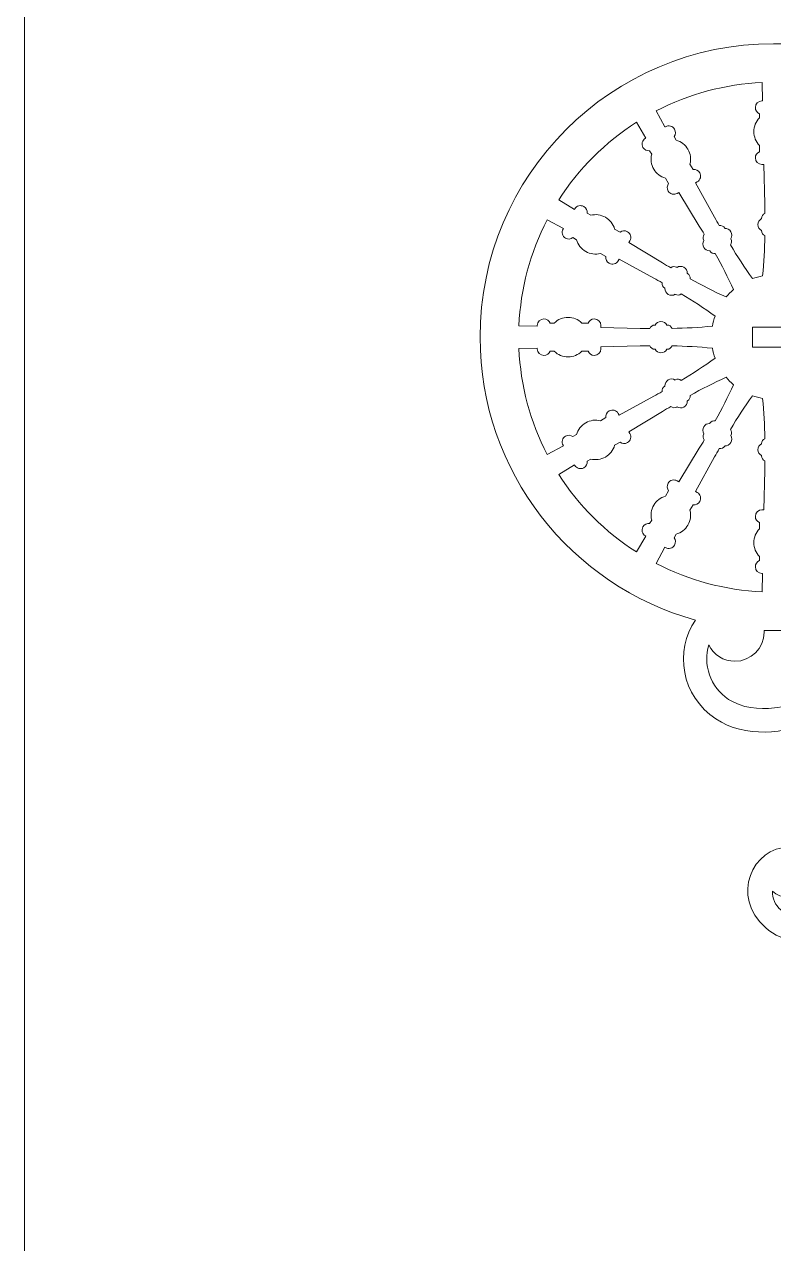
# Model space of a CAD drawing. Header units: millimetres. Extents: x -917 to 965, y -497 to 497.
# Drawn here: x -916.5 to -690.4, y -85.6 to 282.4 of the extents above; entities that cross this region are included whole.
import ezdxf

# ---------------------------------------------------------------- set-up
doc = ezdxf.new("R2010")
doc.units = ezdxf.units.MM
doc.header["$MEASUREMENT"] = 0
doc.layers.add('Camada 1', color=7, linetype='Continuous')

msp = doc.modelspace()

# ---------------------------------------------------------------- linework, layer by layer
at = {"layer": 'Camada 1', "color": 142, "lineweight": 20}
msp.add_lwpolyline([(-916.5033, -496.9396), (421.2301, -496.9396), (421.2301, 393.7538), (-916.5033, 393.7538), (-916.5033, -496.9396)], close=True, dxfattribs=at)
at = {"layer": 'Camada 1', "color": 250, "lineweight": 9}
for points, knots in [([(-690.4143, 276.5267), (-654.7161, 276.5267), (-623.9501, 255.4077), (-609.9286, 224.9823), (-609.9286, 224.9823), (-604.7362, 213.7153), (-601.8401, 201.1719), (-601.8401, 187.9524), (-601.8401, 187.9524), (-601.8401, 178.4135), (-603.3538, 169.2289), (-606.1445, 160.6203), (-606.1445, 160.6203), (-603.8716, 162.7415), (-601.5409, 164.7534), (-599.1529, 166.6301), (-599.1529, 166.6301), (-588.3223, 175.1418), (-575.5023, 181.373), (-561.4049, 180.2919), (-561.4049, 180.2919), (-553.786, 179.7078), (-546.3859, 176.6563), (-540.0098, 172.5453), (-540.0098, 172.5453), (-533.9675, 168.6497), (-529.2952, 163.3539), (-524.5299, 158.0635), (-524.5299, 158.0635), (-520.8224, 153.9474), (-516.5063, 149.1233), (-511.4615, 146.6695), (-511.4615, 146.6695), (-510.9664, 146.4288), (-510.4613, 146.2088), (-509.9469, 146.0129), (-509.9469, 146.0129), (-505.2604, 144.227), (-500.7836, 145.0008), (-500.0123, 150.1693), (-500.0123, 150.1693), (-501.0614, 149.7073), (-502.2211, 149.4504), (-503.4409, 149.4504), (-503.4409, 149.4504), (-508.1432, 149.4504), (-511.9553, 153.2624), (-511.9553, 157.965), (-511.9553, 157.965), (-511.9553, 168.062), (-497.5805, 169.6001), (-493.6455, 160.3466), (-493.6455, 160.3466), (-489.7105, 169.6001), (-475.3357, 168.062), (-475.3357, 157.965), (-475.3357, 157.965), (-475.3357, 153.2624), (-479.1478, 149.4504), (-483.8501, 149.4504), (-483.8501, 149.4504), (-485.0699, 149.4504), (-486.2296, 149.7073), (-487.2787, 150.1693), (-487.2787, 150.1693), (-486.5074, 145.0008), (-482.0306, 144.227), (-477.3441, 146.0129), (-477.3441, 146.0129), (-476.8297, 146.2088), (-476.3246, 146.4288), (-475.8295, 146.6695), (-475.8295, 146.6695), (-470.7847, 149.1233), (-466.4686, 153.9474), (-462.7611, 158.0635), (-462.7611, 158.0635), (-457.9958, 163.3539), (-453.3235, 168.6497), (-447.2812, 172.5453), (-447.2812, 172.5453), (-440.9051, 176.6563), (-433.505, 179.7078), (-425.8861, 180.2919), (-425.8861, 180.2919), (-411.7887, 181.373), (-398.9687, 175.1418), (-388.1381, 166.6301), (-388.1381, 166.6301), (-385.7501, 164.7534), (-383.4194, 162.7415), (-381.1465, 160.6203), (-381.1465, 160.6203), (-383.9372, 169.2289), (-385.4509, 178.4135), (-385.4509, 187.9524), (-385.4509, 187.9524), (-385.4509, 201.1719), (-382.5548, 213.7153), (-377.3624, 224.9823), (-377.3624, 224.9823), (-363.3409, 255.4077), (-332.5749, 276.5267), (-296.8767, 276.5267), (-296.8767, 276.5267), (-247.9588, 276.5267), (-208.3025, 236.8703), (-208.3025, 187.9524), (-208.3025, 187.9524), (-208.3025, 147.2101), (-235.8135, 112.8977), (-273.2703, 102.5647), (-273.2703, 102.5647), (-266.7941, 93.4161), (-269.0854, 79.5505), (-279.4342, 72.7429), (-279.4342, 72.7429), (-288.2951, 66.9141), (-300.0958, 68.1405), (-309.8498, 72.2909), (-309.8498, 72.2909), (-329.4559, 61.8426), (-330.8619, 37.9457), (-317.7527, 21.2349), (-317.7527, 21.2349), (-313.4219, 15.7142), (-305.7597, 9.2312), (-299.0294, 15.0777), (-299.0294, 15.0777), (-297.3639, 16.5245), (-296.4815, 18.6092), (-296.5276, 20.7282), (-296.5276, 20.7282), (-297.8549, 19.5639), (-299.5942, 18.8579), (-301.4986, 18.8579), (-301.4986, 18.8579), (-305.6643, 18.8579), (-309.0412, 22.2348), (-309.0412, 26.4003), (-309.0412, 26.4003), (-309.0412, 30.566), (-305.6626, 33.8244), (-301.4986, 33.9429), (-301.4986, 33.9429), (-290.5739, 34.254), (-283.774, 18.9866), (-294.4037, 9.7529), (-294.4037, 9.7529), (-297.1096, 7.4023), (-300.3155, 5.9239), (-303.9194, 5.73), (-303.9194, 5.73), (-311.8, 5.3061), (-318.7183, 11.0378), (-323.3024, 16.8813), (-323.3024, 16.8813), (-324.562, 18.4872), (-325.703, 20.1489), (-326.7298, 21.8523), (-326.7298, 21.8523), (-322.5716, 1.3281), (-318.6787, -22.2215), (-315.2294, -48.8671), (-315.2294, -48.8671), (-306.9589, -50.2215), (-300.6477, -57.4014), (-300.6477, -66.0553), (-300.6477, -66.0553), (-300.6477, -75.6751), (-308.4459, -83.4735), (-318.0657, -83.4735), (-318.0657, -83.4735), (-322.6497, -83.4735), (-326.8203, -81.7026), (-329.9302, -78.8079), (-329.9302, -78.8079), (-329.9302, -78.8079), (-359.9302, -78.8079), (-359.9302, -78.8079), (-359.9302, -78.8079), (-359.9302, -78.8079), (-359.9302, -72.8079), (-359.9302, -72.8079), (-359.9302, -72.8079), (-359.9302, -72.8079), (-439.9302, -72.8079), (-439.9302, -72.8079), (-439.9302, -72.8079), (-439.9302, -72.8079), (-439.9302, -78.8079), (-439.9302, -78.8079), (-439.9302, -78.8079), (-439.9302, -78.8079), (-547.3608, -78.8079), (-547.3608, -78.8079), (-547.3608, -78.8079), (-547.3608, -78.8079), (-547.3608, -72.8079), (-547.3608, -72.8079), (-547.3608, -72.8079), (-547.3608, -72.8079), (-627.3608, -72.8079), (-627.3608, -72.8079), (-627.3608, -72.8079), (-627.3608, -72.8079), (-627.3608, -78.8079), (-627.3608, -78.8079), (-627.3608, -78.8079), (-627.3608, -78.8079), (-657.3608, -78.8079), (-657.3608, -78.8079), (-657.3608, -78.8079), (-660.4707, -81.7026), (-664.6413, -83.4735), (-669.2253, -83.4735), (-669.2253, -83.4735), (-678.8451, -83.4735), (-686.6433, -75.6751), (-686.6433, -66.0553), (-686.6433, -66.0553), (-686.6433, -57.4014), (-680.3321, -50.2215), (-672.0616, -48.8671), (-672.0616, -48.8671), (-668.6123, -22.2215), (-664.7194, 1.3281), (-660.5612, 21.8523), (-660.5612, 21.8523), (-661.588, 20.1489), (-662.729, 18.4872), (-663.9886, 16.8813), (-663.9886, 16.8813), (-668.5727, 11.0378), (-675.491, 5.3061), (-683.3716, 5.73), (-683.3716, 5.73), (-686.9755, 5.9239), (-690.1814, 7.4023), (-692.8873, 9.7529), (-692.8873, 9.7529), (-703.517, 18.9866), (-696.7171, 34.254), (-685.7924, 33.9429), (-685.7924, 33.9429), (-681.6284, 33.8244), (-678.2498, 30.566), (-678.2498, 26.4003), (-678.2498, 26.4003), (-678.2498, 22.2348), (-681.6267, 18.8579), (-685.7924, 18.8579), (-685.7924, 18.8579), (-687.6968, 18.8579), (-689.4361, 19.5639), (-690.7634, 20.7282), (-690.7634, 20.7282), (-690.8095, 18.6092), (-689.9271, 16.5245), (-688.2616, 15.0777), (-688.2616, 15.0777), (-681.5313, 9.2312), (-673.8691, 15.7142), (-669.5383, 21.2349), (-669.5383, 21.2349), (-656.4291, 37.9457), (-657.8351, 61.8426), (-677.4412, 72.2909), (-677.4412, 72.2909), (-687.1952, 68.1405), (-698.9959, 66.9141), (-707.8568, 72.7429), (-707.8568, 72.7429), (-718.2056, 79.5505), (-720.4969, 93.4161), (-714.0207, 102.5647), (-714.0207, 102.5647), (-751.4775, 112.8977), (-778.9885, 147.2101), (-778.9885, 187.9524), (-778.9885, 187.9524), (-778.9885, 236.8703), (-739.3322, 276.5267), (-690.4143, 276.5267)], [0, 0, 0, 0, 0.01388889, 0.01388889, 0.01388889, 0.01388889, 0.02777778, 0.02777778, 0.02777778, 0.02777778, 0.04166667, 0.04166667, 0.04166667, 0.04166667, 0.05555556, 0.05555556, 0.05555556, 0.05555556, 0.06944444, 0.06944444, 0.06944444, 0.06944444, 0.08333333, 0.08333333, 0.08333333, 0.08333333, 0.09722222, 0.09722222, 0.09722222, 0.09722222, 0.11111111, 0.11111111, 0.11111111, 0.11111111, 0.125, 0.125, 0.125, 0.125, 0.13888889, 0.13888889, 0.13888889, 0.13888889, 0.15277778, 0.15277778, 0.15277778, 0.15277778, 0.16666667, 0.16666667, 0.16666667, 0.16666667, 0.18055556, 0.18055556, 0.18055556, 0.18055556, 0.19444444, 0.19444444, 0.19444444, 0.19444444, 0.20833333, 0.20833333, 0.20833333, 0.20833333, 0.22222222, 0.22222222, 0.22222222, 0.22222222, 0.23611111, 0.23611111, 0.23611111, 0.23611111, 0.25, 0.25, 0.25, 0.25, 0.26388889, 0.26388889, 0.26388889, 0.26388889, 0.27777778, 0.27777778, 0.27777778, 0.27777778, 0.29166667, 0.29166667, 0.29166667, 0.29166667, 0.30555556, 0.30555556, 0.30555556, 0.30555556, 0.31944444, 0.31944444, 0.31944444, 0.31944444, 0.33333333, 0.33333333, 0.33333333, 0.33333333, 0.34722222, 0.34722222, 0.34722222, 0.34722222, 0.36111111, 0.36111111, 0.36111111, 0.36111111, 0.375, 0.375, 0.375, 0.375, 0.38888889, 0.38888889, 0.38888889, 0.38888889, 0.40277778, 0.40277778, 0.40277778, 0.40277778, 0.41666667, 0.41666667, 0.41666667, 0.41666667, 0.43055556, 0.43055556, 0.43055556, 0.43055556, 0.44444444, 0.44444444, 0.44444444, 0.44444444, 0.45833333, 0.45833333, 0.45833333, 0.45833333, 0.47222222, 0.47222222, 0.47222222, 0.47222222, 0.48611111, 0.48611111, 0.48611111, 0.48611111, 0.5, 0.5, 0.5, 0.5, 0.51388889, 0.51388889, 0.51388889, 0.51388889, 0.52777778, 0.52777778, 0.52777778, 0.52777778, 0.54166667, 0.54166667, 0.54166667, 0.54166667, 0.55555556, 0.55555556, 0.55555556, 0.55555556, 0.56944444, 0.56944444, 0.56944444, 0.56944444, 0.58333333, 0.58333333, 0.58333333, 0.58333333, 0.59722222, 0.59722222, 0.59722222, 0.59722222, 0.61111111, 0.61111111, 0.61111111, 0.61111111, 0.625, 0.625, 0.625, 0.625, 0.63888889, 0.63888889, 0.63888889, 0.63888889, 0.65277778, 0.65277778, 0.65277778, 0.65277778, 0.66666667, 0.66666667, 0.66666667, 0.66666667, 0.68055556, 0.68055556, 0.68055556, 0.68055556, 0.69444444, 0.69444444, 0.69444444, 0.69444444, 0.70833333, 0.70833333, 0.70833333, 0.70833333, 0.72222222, 0.72222222, 0.72222222, 0.72222222, 0.73611111, 0.73611111, 0.73611111, 0.73611111, 0.75, 0.75, 0.75, 0.75, 0.76388889, 0.76388889, 0.76388889, 0.76388889, 0.77777778, 0.77777778, 0.77777778, 0.77777778, 0.79166667, 0.79166667, 0.79166667, 0.79166667, 0.80555556, 0.80555556, 0.80555556, 0.80555556, 0.81944444, 0.81944444, 0.81944444, 0.81944444, 0.83333333, 0.83333333, 0.83333333, 0.83333333, 0.84722222, 0.84722222, 0.84722222, 0.84722222, 0.86111111, 0.86111111, 0.86111111, 0.86111111, 0.875, 0.875, 0.875, 0.875, 0.88888889, 0.88888889, 0.88888889, 0.88888889, 0.90277778, 0.90277778, 0.90277778, 0.90277778, 0.91666667, 0.91666667, 0.91666667, 0.91666667, 0.93055556, 0.93055556, 0.93055556, 0.93055556, 0.94444444, 0.94444444, 0.94444444, 0.94444444, 0.95833333, 0.95833333, 0.95833333, 0.95833333, 0.97222222, 0.97222222, 0.97222222, 0.97222222, 1, 1, 1, 1]), ([(-693.7411, 206.4374), (-693.3266, 210.4764), (-693.118, 214.5342), (-693.0422, 218.5931), (-693.0422, 218.5931), (-693.6454, 218.828), (-694.0747, 219.4152), (-694.0747, 220.1), (-694.0747, 220.1), (-694.0747, 220.1), (-694.0747, 220.1655), (-694.0747, 220.1655), (-694.0747, 220.1655), (-694.7189, 220.5047), (-695.1513, 221.1813), (-695.1513, 221.9441), (-695.1513, 221.9441), (-695.1513, 222.7068), (-694.7189, 223.3835), (-694.0747, 223.7226), (-694.0747, 223.7226), (-694.0747, 223.7226), (-694.0747, 223.7881), (-694.0747, 223.7881), (-694.0747, 223.7881), (-694.0747, 224.4792), (-693.6374, 225.071), (-693.0253, 225.3014), (-693.0253, 225.3014), (-693.0365, 226.2627), (-693.0531, 227.2242), (-693.0739, 228.1854), (-693.0739, 228.1854), (-693.0739, 228.1854), (-693.3298, 240.0605), (-693.3298, 240.0605), (-693.3298, 240.0605), (-693.3298, 240.0605), (-693.9191, 240.0605), (-693.9191, 240.0605), (-693.9191, 240.0605), (-695.0254, 240.0603), (-695.9277, 240.9626), (-695.9277, 242.0689), (-695.9277, 242.0689), (-695.9277, 242.9075), (-695.4089, 243.6288), (-694.676, 243.9288), (-694.676, 243.9288), (-694.676, 243.9288), (-694.676, 245.8073), (-694.676, 245.8073), (-694.676, 245.8073), (-695.7661, 246.9199), (-696.3781, 248.4098), (-696.3781, 249.9786), (-696.3781, 249.9786), (-696.3781, 251.5475), (-695.7661, 253.0373), (-694.676, 254.15), (-694.676, 254.15), (-694.676, 254.15), (-694.676, 255.4026), (-694.676, 255.4026), (-694.676, 255.4026), (-695.4089, 255.7026), (-695.9276, 256.424), (-695.9277, 257.2626), (-695.9277, 257.2626), (-695.9278, 258.3686), (-695.0254, 259.2711), (-693.9191, 259.271), (-693.9191, 259.271), (-693.9191, 259.271), (-693.7441, 259.271), (-693.7441, 259.271), (-693.7441, 259.271), (-693.7441, 259.271), (-693.8636, 264.8147), (-693.8636, 264.8147), (-693.8636, 264.8147), (-705.0436, 264.3206), (-715.9352, 261.4163), (-725.8634, 256.2506), (-725.8634, 256.2506), (-725.8634, 256.2506), (-723.1901, 251.381), (-723.1901, 251.381), (-723.1901, 251.381), (-723.1901, 251.381), (-723.0386, 251.4685), (-723.0386, 251.4685), (-723.0386, 251.4685), (-722.0819, 252.0209), (-720.8475, 251.6901), (-720.2953, 250.7334), (-720.2953, 250.7334), (-719.8766, 250.0083), (-719.9654, 249.1236), (-720.4493, 248.4973), (-720.4493, 248.4973), (-720.4493, 248.4973), (-719.8227, 247.412), (-719.8227, 247.412), (-719.8227, 247.412), (-718.3226, 246.9933), (-717.0478, 246.0091), (-716.2634, 244.6503), (-716.2634, 244.6503), (-715.4798, 243.293), (-715.2645, 241.6946), (-715.6514, 240.1871), (-715.6514, 240.1871), (-715.6514, 240.1871), (-714.712, 238.5599), (-714.712, 238.5599), (-714.712, 238.5599), (-713.9275, 238.6658), (-713.117, 238.3003), (-712.6983, 237.5751), (-712.6983, 237.5751), (-712.1461, 236.6186), (-712.4769, 235.3842), (-713.4334, 234.8317), (-713.4334, 234.8317), (-713.4334, 234.8317), (-713.9437, 234.5372), (-713.9437, 234.5372), (-713.9437, 234.5372), (-713.9437, 234.5372), (-708.2278, 224.1251), (-708.2278, 224.1251), (-708.2278, 224.1251), (-707.7652, 223.2821), (-707.2985, 222.4411), (-706.8277, 221.6027), (-706.8277, 221.6027), (-706.1828, 221.7085), (-705.5078, 221.4145), (-705.1628, 220.817), (-705.1628, 220.817), (-705.1628, 220.817), (-705.1295, 220.7595), (-705.1295, 220.7595), (-705.1295, 220.7595), (-704.4026, 220.787), (-703.6883, 220.4167), (-703.3082, 219.7585), (-703.3082, 219.7585), (-702.9281, 219.1004), (-702.9647, 218.2967), (-703.3519, 217.6806), (-703.3519, 217.6806), (-703.3519, 217.6806), (-703.3187, 217.623), (-703.3187, 217.623), (-703.3187, 217.623), (-702.9769, 217.0311), (-703.0551, 216.3073), (-703.4594, 215.8023), (-703.4594, 215.8023), (-701.3643, 212.3253), (-699.1551, 208.9159), (-696.7769, 205.6254), (-696.7769, 205.6254), (-695.7896, 205.9809), (-694.7738, 206.2525), (-693.7411, 206.4374)], [0, 0, 0, 0, 0.02325581, 0.02325581, 0.02325581, 0.02325581, 0.04651163, 0.04651163, 0.04651163, 0.04651163, 0.06976744, 0.06976744, 0.06976744, 0.06976744, 0.09302326, 0.09302326, 0.09302326, 0.09302326, 0.11627907, 0.11627907, 0.11627907, 0.11627907, 0.13953488, 0.13953488, 0.13953488, 0.13953488, 0.1627907, 0.1627907, 0.1627907, 0.1627907, 0.18604651, 0.18604651, 0.18604651, 0.18604651, 0.20930233, 0.20930233, 0.20930233, 0.20930233, 0.23255814, 0.23255814, 0.23255814, 0.23255814, 0.25581395, 0.25581395, 0.25581395, 0.25581395, 0.27906977, 0.27906977, 0.27906977, 0.27906977, 0.30232558, 0.30232558, 0.30232558, 0.30232558, 0.3255814, 0.3255814, 0.3255814, 0.3255814, 0.34883721, 0.34883721, 0.34883721, 0.34883721, 0.37209302, 0.37209302, 0.37209302, 0.37209302, 0.39534884, 0.39534884, 0.39534884, 0.39534884, 0.41860465, 0.41860465, 0.41860465, 0.41860465, 0.44186047, 0.44186047, 0.44186047, 0.44186047, 0.46511628, 0.46511628, 0.46511628, 0.46511628, 0.48837209, 0.48837209, 0.48837209, 0.48837209, 0.51162791, 0.51162791, 0.51162791, 0.51162791, 0.53488372, 0.53488372, 0.53488372, 0.53488372, 0.55813953, 0.55813953, 0.55813953, 0.55813953, 0.58139535, 0.58139535, 0.58139535, 0.58139535, 0.60465116, 0.60465116, 0.60465116, 0.60465116, 0.62790698, 0.62790698, 0.62790698, 0.62790698, 0.65116279, 0.65116279, 0.65116279, 0.65116279, 0.6744186, 0.6744186, 0.6744186, 0.6744186, 0.69767442, 0.69767442, 0.69767442, 0.69767442, 0.72093023, 0.72093023, 0.72093023, 0.72093023, 0.74418605, 0.74418605, 0.74418605, 0.74418605, 0.76744186, 0.76744186, 0.76744186, 0.76744186, 0.79069767, 0.79069767, 0.79069767, 0.79069767, 0.81395349, 0.81395349, 0.81395349, 0.81395349, 0.8372093, 0.8372093, 0.8372093, 0.8372093, 0.86046512, 0.86046512, 0.86046512, 0.86046512, 0.88372093, 0.88372093, 0.88372093, 0.88372093, 0.90697674, 0.90697674, 0.90697674, 0.90697674, 0.93023256, 0.93023256, 0.93023256, 0.93023256, 0.95348837, 0.95348837, 0.95348837, 0.95348837, 1, 1, 1, 1]), ([(-702.5371, 202.2957), (-704.1979, 206.0017), (-706.0465, 209.6207), (-708.0107, 213.1747), (-708.0107, 213.1747), (-708.6503, 213.077), (-709.3163, 213.371), (-709.6581, 213.963), (-709.6581, 213.963), (-709.6581, 213.963), (-709.6913, 214.0205), (-709.6913, 214.0205), (-709.6913, 214.0205), (-710.4183, 213.9933), (-711.1325, 214.3637), (-711.5126, 215.0217), (-711.5126, 215.0217), (-711.8926, 215.6798), (-711.8559, 216.4836), (-711.4689, 217.0995), (-711.4689, 217.0995), (-711.4689, 217.0995), (-711.502, 217.157), (-711.502, 217.157), (-711.502, 217.157), (-711.8471, 217.7546), (-711.7641, 218.4864), (-711.3499, 218.9919), (-711.3499, 218.9919), (-711.8404, 219.819), (-712.3354, 220.6434), (-712.834, 221.4655), (-712.834, 221.4655), (-712.834, 221.4655), (-718.9933, 231.6217), (-718.9933, 231.6217), (-718.9933, 231.6217), (-718.9933, 231.6217), (-719.5037, 231.327), (-719.5037, 231.327), (-719.5037, 231.327), (-720.4603, 230.7747), (-721.6948, 231.1056), (-722.2473, 232.0621), (-722.2473, 232.0621), (-722.6657, 232.7871), (-722.5771, 233.6719), (-722.0931, 234.2983), (-722.0931, 234.2983), (-722.0931, 234.2983), (-723.0326, 235.9255), (-723.0326, 235.9255), (-723.0326, 235.9255), (-724.5328, 236.3439), (-725.8078, 237.3283), (-726.5921, 238.6871), (-726.5921, 238.6871), (-727.3757, 240.0445), (-727.5909, 241.6429), (-727.2039, 243.1505), (-727.2039, 243.1505), (-727.2039, 243.1505), (-727.8305, 244.2357), (-727.8305, 244.2357), (-727.8305, 244.2357), (-728.615, 244.1298), (-729.4255, 244.4954), (-729.844, 245.2202), (-729.844, 245.2202), (-730.3964, 246.1769), (-730.0657, 247.4117), (-729.109, 247.9639), (-729.109, 247.9639), (-729.109, 247.9639), (-728.9573, 248.0515), (-728.9573, 248.0515), (-728.9573, 248.0515), (-728.9573, 248.0515), (-731.8335, 252.7939), (-731.8335, 252.7939), (-731.8335, 252.7939), (-741.2311, 246.7789), (-749.2397, 238.7684), (-755.2543, 229.3705), (-755.2543, 229.3705), (-755.2543, 229.3705), (-750.5134, 226.4954), (-750.5134, 226.4954), (-750.5134, 226.4954), (-750.5134, 226.4954), (-750.4261, 226.647), (-750.4261, 226.647), (-750.4261, 226.647), (-749.8736, 227.6035), (-748.639, 227.9345), (-747.6826, 227.3821), (-747.6826, 227.3821), (-746.9575, 226.9634), (-746.5919, 226.1528), (-746.6978, 225.3684), (-746.6978, 225.3684), (-746.6978, 225.3684), (-745.6125, 224.7419), (-745.6125, 224.7419), (-745.6125, 224.7419), (-744.1051, 225.1289), (-742.5067, 224.9136), (-741.1492, 224.1299), (-741.1492, 224.1299), (-739.7906, 223.3454), (-738.8062, 222.0705), (-738.3877, 220.5705), (-738.3877, 220.5705), (-738.3877, 220.5705), (-736.7605, 219.6312), (-736.7605, 219.6312), (-736.7605, 219.6312), (-736.1342, 220.115), (-735.2494, 220.2038), (-734.5243, 219.7851), (-734.5243, 219.7851), (-733.5677, 219.2328), (-733.2368, 217.9982), (-733.7893, 217.0417), (-733.7893, 217.0417), (-733.7893, 217.0417), (-734.0839, 216.5315), (-734.0839, 216.5315), (-734.0839, 216.5315), (-734.0839, 216.5315), (-723.9277, 210.3722), (-723.9277, 210.3722), (-723.9277, 210.3722), (-723.1054, 209.8736), (-722.2811, 209.3786), (-721.454, 208.8879), (-721.454, 208.8879), (-720.9483, 209.3021), (-720.2165, 209.3849), (-719.6192, 209.04), (-719.6192, 209.04), (-719.6192, 209.04), (-719.5618, 209.007), (-719.5618, 209.007), (-719.5618, 209.007), (-718.9457, 209.394), (-718.142, 209.4305), (-717.4838, 209.0505), (-717.4838, 209.0505), (-716.8257, 208.6706), (-716.4555, 207.9563), (-716.4827, 207.2291), (-716.4827, 207.2291), (-716.4827, 207.2291), (-716.4251, 207.1959), (-716.4251, 207.1959), (-716.4251, 207.1959), (-715.8333, 206.8543), (-715.5391, 206.1884), (-715.6367, 205.5487), (-715.6367, 205.5487), (-712.0825, 203.5844), (-708.4629, 201.7357), (-704.7563, 200.0751), (-704.7563, 200.0751), (-704.0787, 200.8745), (-703.336, 201.6174), (-702.5371, 202.2957)], [0, 0, 0, 0, 0.02325581, 0.02325581, 0.02325581, 0.02325581, 0.04651163, 0.04651163, 0.04651163, 0.04651163, 0.06976744, 0.06976744, 0.06976744, 0.06976744, 0.09302326, 0.09302326, 0.09302326, 0.09302326, 0.11627907, 0.11627907, 0.11627907, 0.11627907, 0.13953488, 0.13953488, 0.13953488, 0.13953488, 0.1627907, 0.1627907, 0.1627907, 0.1627907, 0.18604651, 0.18604651, 0.18604651, 0.18604651, 0.20930233, 0.20930233, 0.20930233, 0.20930233, 0.23255814, 0.23255814, 0.23255814, 0.23255814, 0.25581395, 0.25581395, 0.25581395, 0.25581395, 0.27906977, 0.27906977, 0.27906977, 0.27906977, 0.30232558, 0.30232558, 0.30232558, 0.30232558, 0.3255814, 0.3255814, 0.3255814, 0.3255814, 0.34883721, 0.34883721, 0.34883721, 0.34883721, 0.37209302, 0.37209302, 0.37209302, 0.37209302, 0.39534884, 0.39534884, 0.39534884, 0.39534884, 0.41860465, 0.41860465, 0.41860465, 0.41860465, 0.44186047, 0.44186047, 0.44186047, 0.44186047, 0.46511628, 0.46511628, 0.46511628, 0.46511628, 0.48837209, 0.48837209, 0.48837209, 0.48837209, 0.51162791, 0.51162791, 0.51162791, 0.51162791, 0.53488372, 0.53488372, 0.53488372, 0.53488372, 0.55813953, 0.55813953, 0.55813953, 0.55813953, 0.58139535, 0.58139535, 0.58139535, 0.58139535, 0.60465116, 0.60465116, 0.60465116, 0.60465116, 0.62790698, 0.62790698, 0.62790698, 0.62790698, 0.65116279, 0.65116279, 0.65116279, 0.65116279, 0.6744186, 0.6744186, 0.6744186, 0.6744186, 0.69767442, 0.69767442, 0.69767442, 0.69767442, 0.72093023, 0.72093023, 0.72093023, 0.72093023, 0.74418605, 0.74418605, 0.74418605, 0.74418605, 0.76744186, 0.76744186, 0.76744186, 0.76744186, 0.79069767, 0.79069767, 0.79069767, 0.79069767, 0.81395349, 0.81395349, 0.81395349, 0.81395349, 0.8372093, 0.8372093, 0.8372093, 0.8372093, 0.86046512, 0.86046512, 0.86046512, 0.86046512, 0.88372093, 0.88372093, 0.88372093, 0.88372093, 0.90697674, 0.90697674, 0.90697674, 0.90697674, 0.93023256, 0.93023256, 0.93023256, 0.93023256, 0.95348837, 0.95348837, 0.95348837, 0.95348837, 1, 1, 1, 1]), ([(-721.0555, 190.5804), (-716.9962, 190.6563), (-712.9383, 190.8648), (-708.8991, 191.2795), (-708.8991, 191.2795), (-708.7138, 192.312), (-708.4421, 193.3275), (-708.0867, 194.3144), (-708.0867, 194.3144), (-711.3773, 196.6927), (-714.787, 198.9024), (-718.2644, 200.9975), (-718.2644, 200.9975), (-718.7695, 200.5932), (-719.4933, 200.5148), (-720.0853, 200.8566), (-720.0853, 200.8566), (-720.0853, 200.8566), (-720.1429, 200.8897), (-720.1429, 200.8897), (-720.1429, 200.8897), (-720.7587, 200.5027), (-721.5625, 200.4663), (-722.2205, 200.8463), (-722.2205, 200.8463), (-722.8786, 201.2261), (-723.2489, 201.9403), (-723.2218, 202.6674), (-723.2218, 202.6674), (-723.2218, 202.6674), (-723.2793, 202.7006), (-723.2793, 202.7006), (-723.2793, 202.7006), (-723.8768, 203.0456), (-724.1708, 203.7209), (-724.0648, 204.366), (-724.0648, 204.366), (-724.9031, 204.8369), (-725.744, 205.3033), (-726.587, 205.766), (-726.587, 205.766), (-726.587, 205.766), (-736.9993, 211.4817), (-736.9993, 211.4817), (-736.9993, 211.4817), (-736.9993, 211.4817), (-737.2937, 210.9714), (-737.2937, 210.9714), (-737.2937, 210.9714), (-737.8461, 210.0149), (-739.0807, 209.6839), (-740.0373, 210.2363), (-740.0373, 210.2363), (-740.7623, 210.6548), (-741.128, 211.4654), (-741.0219, 212.2499), (-741.0219, 212.2499), (-741.0219, 212.2499), (-742.6492, 213.1893), (-742.6492, 213.1893), (-742.6492, 213.1893), (-744.1568, 212.8022), (-745.7553, 213.0175), (-747.1125, 213.8011), (-747.1125, 213.8011), (-748.4713, 214.5855), (-749.4556, 215.8605), (-749.8742, 217.3607), (-749.8742, 217.3607), (-749.8742, 217.3607), (-750.9593, 217.9872), (-750.9593, 217.9872), (-750.9593, 217.9872), (-751.5857, 217.5033), (-752.4704, 217.4147), (-753.1955, 217.833), (-753.1955, 217.833), (-754.1521, 218.3853), (-754.483, 219.6201), (-753.9309, 220.5767), (-753.9309, 220.5767), (-753.9309, 220.5767), (-753.8432, 220.7283), (-753.8432, 220.7283), (-753.8432, 220.7283), (-753.8432, 220.7283), (-758.7094, 223.3995), (-758.7094, 223.3995), (-758.7094, 223.3995), (-763.8733, 213.4713), (-766.7779, 202.5809), (-767.2718, 191.4017), (-767.2718, 191.4017), (-767.2718, 191.4017), (-761.7332, 191.2823), (-761.7332, 191.2823), (-761.7332, 191.2823), (-761.7332, 191.2823), (-761.7332, 191.4573), (-761.7332, 191.4573), (-761.7332, 191.4573), (-761.7332, 192.5634), (-760.831, 193.4657), (-759.7249, 193.4657), (-759.7249, 193.4657), (-758.8861, 193.4657), (-758.1647, 192.9469), (-757.8649, 192.2141), (-757.8649, 192.2141), (-757.8649, 192.2141), (-756.6122, 192.2141), (-756.6122, 192.2141), (-756.6122, 192.2141), (-755.4997, 193.3039), (-754.0097, 193.9157), (-752.4409, 193.9157), (-752.4409, 193.9157), (-750.872, 193.9157), (-749.3821, 193.3039), (-748.2694, 192.2141), (-748.2694, 192.2141), (-748.2694, 192.2141), (-746.3911, 192.2141), (-746.3911, 192.2141), (-746.3911, 192.2141), (-746.0912, 192.947), (-745.3697, 193.4657), (-744.5309, 193.4657), (-744.5309, 193.4657), (-743.425, 193.4655), (-742.5229, 192.5634), (-742.5227, 191.4573), (-742.5227, 191.4573), (-742.5227, 191.4573), (-742.5227, 190.8681), (-742.5227, 190.8681), (-742.5227, 190.8681), (-742.5227, 190.8681), (-730.6477, 190.6121), (-730.6477, 190.6121), (-730.6477, 190.6121), (-729.6865, 190.5913), (-728.725, 190.5749), (-727.7636, 190.5636), (-727.7636, 190.5636), (-727.5332, 191.1755), (-726.9413, 191.6126), (-726.2504, 191.6126), (-726.2504, 191.6126), (-726.2504, 191.6126), (-726.185, 191.6126), (-726.185, 191.6126), (-726.185, 191.6126), (-725.8457, 192.2569), (-725.1691, 192.6893), (-724.4062, 192.6893), (-724.4062, 192.6893), (-723.6436, 192.6893), (-722.9668, 192.2569), (-722.6278, 191.6126), (-722.6278, 191.6126), (-722.6278, 191.6126), (-722.5622, 191.6126), (-722.5622, 191.6126), (-722.5622, 191.6126), (-721.8777, 191.6126), (-721.2901, 191.1834), (-721.0555, 190.5804)], [0, 0, 0, 0, 0.02325581, 0.02325581, 0.02325581, 0.02325581, 0.04651163, 0.04651163, 0.04651163, 0.04651163, 0.06976744, 0.06976744, 0.06976744, 0.06976744, 0.09302326, 0.09302326, 0.09302326, 0.09302326, 0.11627907, 0.11627907, 0.11627907, 0.11627907, 0.13953488, 0.13953488, 0.13953488, 0.13953488, 0.1627907, 0.1627907, 0.1627907, 0.1627907, 0.18604651, 0.18604651, 0.18604651, 0.18604651, 0.20930233, 0.20930233, 0.20930233, 0.20930233, 0.23255814, 0.23255814, 0.23255814, 0.23255814, 0.25581395, 0.25581395, 0.25581395, 0.25581395, 0.27906977, 0.27906977, 0.27906977, 0.27906977, 0.30232558, 0.30232558, 0.30232558, 0.30232558, 0.3255814, 0.3255814, 0.3255814, 0.3255814, 0.34883721, 0.34883721, 0.34883721, 0.34883721, 0.37209302, 0.37209302, 0.37209302, 0.37209302, 0.39534884, 0.39534884, 0.39534884, 0.39534884, 0.41860465, 0.41860465, 0.41860465, 0.41860465, 0.44186047, 0.44186047, 0.44186047, 0.44186047, 0.46511628, 0.46511628, 0.46511628, 0.46511628, 0.48837209, 0.48837209, 0.48837209, 0.48837209, 0.51162791, 0.51162791, 0.51162791, 0.51162791, 0.53488372, 0.53488372, 0.53488372, 0.53488372, 0.55813953, 0.55813953, 0.55813953, 0.55813953, 0.58139535, 0.58139535, 0.58139535, 0.58139535, 0.60465116, 0.60465116, 0.60465116, 0.60465116, 0.62790698, 0.62790698, 0.62790698, 0.62790698, 0.65116279, 0.65116279, 0.65116279, 0.65116279, 0.6744186, 0.6744186, 0.6744186, 0.6744186, 0.69767442, 0.69767442, 0.69767442, 0.69767442, 0.72093023, 0.72093023, 0.72093023, 0.72093023, 0.74418605, 0.74418605, 0.74418605, 0.74418605, 0.76744186, 0.76744186, 0.76744186, 0.76744186, 0.79069767, 0.79069767, 0.79069767, 0.79069767, 0.81395349, 0.81395349, 0.81395349, 0.81395349, 0.8372093, 0.8372093, 0.8372093, 0.8372093, 0.86046512, 0.86046512, 0.86046512, 0.86046512, 0.88372093, 0.88372093, 0.88372093, 0.88372093, 0.90697674, 0.90697674, 0.90697674, 0.90697674, 0.93023256, 0.93023256, 0.93023256, 0.93023256, 0.95348837, 0.95348837, 0.95348837, 0.95348837, 1, 1, 1, 1]), ([(-696.7643, 184.9524), (-696.7643, 184.9524), (-684.0643, 184.9524), (-684.0643, 184.9524), (-684.0643, 184.9524), (-684.0643, 184.9524), (-684.0643, 190.9524), (-684.0643, 190.9524), (-684.0643, 190.9524), (-684.0643, 190.9524), (-696.7643, 190.9524), (-696.7643, 190.9524), (-696.7643, 190.9524), (-696.7643, 190.9524), (-696.7643, 184.9524), (-696.7643, 184.9524)], [0, 0, 0, 0, 0.2, 0.2, 0.2, 0.2, 0.4, 0.4, 0.4, 0.4, 0.6, 0.6, 0.6, 0.6, 1, 1, 1, 1]), ([(-718.2644, 174.9074), (-714.787, 177.0025), (-711.3773, 179.2121), (-708.0867, 181.5905), (-708.0867, 181.5905), (-708.4421, 182.5773), (-708.7138, 183.5929), (-708.8991, 184.6254), (-708.8991, 184.6254), (-712.9383, 185.0399), (-716.9962, 185.2485), (-721.0555, 185.3245), (-721.0555, 185.3245), (-721.2901, 184.7214), (-721.8777, 184.2923), (-722.5622, 184.2923), (-722.5622, 184.2923), (-722.5622, 184.2923), (-722.6278, 184.2923), (-722.6278, 184.2923), (-722.6278, 184.2923), (-722.9668, 183.6479), (-723.6436, 183.2155), (-724.4062, 183.2155), (-724.4062, 183.2155), (-725.1691, 183.2155), (-725.8457, 183.6479), (-726.185, 184.2923), (-726.185, 184.2923), (-726.185, 184.2923), (-726.2504, 184.2923), (-726.2504, 184.2923), (-726.2504, 184.2923), (-726.9413, 184.2923), (-727.5332, 184.7294), (-727.7636, 185.3413), (-727.7636, 185.3413), (-728.725, 185.33), (-729.6865, 185.3136), (-730.6477, 185.2927), (-730.6477, 185.2927), (-730.6477, 185.2927), (-742.5227, 185.0367), (-742.5227, 185.0367), (-742.5227, 185.0367), (-742.5227, 185.0367), (-742.5227, 184.4475), (-742.5227, 184.4475), (-742.5227, 184.4475), (-742.5229, 183.3414), (-743.425, 182.4393), (-744.5309, 182.4392), (-744.5309, 182.4392), (-745.3697, 182.4392), (-746.0912, 182.9579), (-746.3911, 183.6908), (-746.3911, 183.6908), (-746.3911, 183.6908), (-748.2694, 183.6908), (-748.2694, 183.6908), (-748.2694, 183.6908), (-749.3821, 182.601), (-750.872, 181.9892), (-752.4409, 181.9892), (-752.4409, 181.9892), (-754.0097, 181.9892), (-755.4997, 182.601), (-756.6122, 183.6908), (-756.6122, 183.6908), (-756.6122, 183.6908), (-757.8649, 183.6908), (-757.8649, 183.6908), (-757.8649, 183.6908), (-758.1647, 182.958), (-758.8861, 182.4392), (-759.7249, 182.4392), (-759.7249, 182.4392), (-760.831, 182.4392), (-761.7332, 183.3414), (-761.7332, 184.4475), (-761.7332, 184.4475), (-761.7332, 184.4475), (-761.7332, 184.6225), (-761.7332, 184.6225), (-761.7332, 184.6225), (-761.7332, 184.6225), (-767.2718, 184.5032), (-767.2718, 184.5032), (-767.2718, 184.5032), (-766.7779, 173.3239), (-763.8733, 162.4334), (-758.7094, 152.5053), (-758.7094, 152.5053), (-758.7094, 152.5053), (-753.8432, 155.1765), (-753.8432, 155.1765), (-753.8432, 155.1765), (-753.8432, 155.1765), (-753.9309, 155.3282), (-753.9309, 155.3282), (-753.9309, 155.3282), (-754.483, 156.2847), (-754.1521, 157.5194), (-753.1955, 158.0719), (-753.1955, 158.0719), (-752.4704, 158.4902), (-751.5857, 158.4014), (-750.9593, 157.9176), (-750.9593, 157.9176), (-750.9593, 157.9176), (-749.8742, 158.5442), (-749.8742, 158.5442), (-749.8742, 158.5442), (-749.4556, 160.0443), (-748.4713, 161.3192), (-747.1125, 162.1037), (-747.1125, 162.1037), (-745.7553, 162.8874), (-744.1568, 163.1024), (-742.6492, 162.7154), (-742.6492, 162.7154), (-742.6492, 162.7154), (-741.0219, 163.655), (-741.0219, 163.655), (-741.0219, 163.655), (-741.128, 164.4395), (-740.7623, 165.2499), (-740.0373, 165.6686), (-740.0373, 165.6686), (-739.0807, 166.2209), (-737.8461, 165.89), (-737.2937, 164.9334), (-737.2937, 164.9334), (-737.2937, 164.9334), (-736.9993, 164.4231), (-736.9993, 164.4231), (-736.9993, 164.4231), (-736.9993, 164.4231), (-726.587, 170.1389), (-726.587, 170.1389), (-726.587, 170.1389), (-725.744, 170.6016), (-724.9031, 171.068), (-724.0648, 171.5388), (-724.0648, 171.5388), (-724.1708, 172.184), (-723.8768, 172.8593), (-723.2793, 173.2043), (-723.2793, 173.2043), (-723.2793, 173.2043), (-723.2218, 173.2374), (-723.2218, 173.2374), (-723.2218, 173.2374), (-723.2489, 173.9645), (-722.8786, 174.6788), (-722.2205, 175.0586), (-722.2205, 175.0586), (-721.5625, 175.4385), (-720.7587, 175.4021), (-720.1429, 175.0151), (-720.1429, 175.0151), (-720.1429, 175.0151), (-720.0853, 175.0483), (-720.0853, 175.0483), (-720.0853, 175.0483), (-719.4933, 175.3899), (-718.7695, 175.3117), (-718.2644, 174.9074)], [0, 0, 0, 0, 0.02325581, 0.02325581, 0.02325581, 0.02325581, 0.04651163, 0.04651163, 0.04651163, 0.04651163, 0.06976744, 0.06976744, 0.06976744, 0.06976744, 0.09302326, 0.09302326, 0.09302326, 0.09302326, 0.11627907, 0.11627907, 0.11627907, 0.11627907, 0.13953488, 0.13953488, 0.13953488, 0.13953488, 0.1627907, 0.1627907, 0.1627907, 0.1627907, 0.18604651, 0.18604651, 0.18604651, 0.18604651, 0.20930233, 0.20930233, 0.20930233, 0.20930233, 0.23255814, 0.23255814, 0.23255814, 0.23255814, 0.25581395, 0.25581395, 0.25581395, 0.25581395, 0.27906977, 0.27906977, 0.27906977, 0.27906977, 0.30232558, 0.30232558, 0.30232558, 0.30232558, 0.3255814, 0.3255814, 0.3255814, 0.3255814, 0.34883721, 0.34883721, 0.34883721, 0.34883721, 0.37209302, 0.37209302, 0.37209302, 0.37209302, 0.39534884, 0.39534884, 0.39534884, 0.39534884, 0.41860465, 0.41860465, 0.41860465, 0.41860465, 0.44186047, 0.44186047, 0.44186047, 0.44186047, 0.46511628, 0.46511628, 0.46511628, 0.46511628, 0.48837209, 0.48837209, 0.48837209, 0.48837209, 0.51162791, 0.51162791, 0.51162791, 0.51162791, 0.53488372, 0.53488372, 0.53488372, 0.53488372, 0.55813953, 0.55813953, 0.55813953, 0.55813953, 0.58139535, 0.58139535, 0.58139535, 0.58139535, 0.60465116, 0.60465116, 0.60465116, 0.60465116, 0.62790698, 0.62790698, 0.62790698, 0.62790698, 0.65116279, 0.65116279, 0.65116279, 0.65116279, 0.6744186, 0.6744186, 0.6744186, 0.6744186, 0.69767442, 0.69767442, 0.69767442, 0.69767442, 0.72093023, 0.72093023, 0.72093023, 0.72093023, 0.74418605, 0.74418605, 0.74418605, 0.74418605, 0.76744186, 0.76744186, 0.76744186, 0.76744186, 0.79069767, 0.79069767, 0.79069767, 0.79069767, 0.81395349, 0.81395349, 0.81395349, 0.81395349, 0.8372093, 0.8372093, 0.8372093, 0.8372093, 0.86046512, 0.86046512, 0.86046512, 0.86046512, 0.88372093, 0.88372093, 0.88372093, 0.88372093, 0.90697674, 0.90697674, 0.90697674, 0.90697674, 0.93023256, 0.93023256, 0.93023256, 0.93023256, 0.95348837, 0.95348837, 0.95348837, 0.95348837, 1, 1, 1, 1]), ([(-709.6581, 161.9418), (-709.3163, 162.5339), (-708.6503, 162.8279), (-708.0107, 162.7302), (-708.0107, 162.7302), (-706.0465, 166.2841), (-704.1979, 169.9032), (-702.5371, 173.6091), (-702.5371, 173.6091), (-703.336, 174.2874), (-704.0787, 175.0304), (-704.7563, 175.8296), (-704.7563, 175.8296), (-708.4629, 174.1692), (-712.0825, 172.3205), (-715.6367, 170.3561), (-715.6367, 170.3561), (-715.5391, 169.7165), (-715.8333, 169.0505), (-716.4251, 168.7088), (-716.4251, 168.7088), (-716.4251, 168.7088), (-716.4827, 168.6756), (-716.4827, 168.6756), (-716.4827, 168.6756), (-716.4555, 167.9486), (-716.8257, 167.2343), (-717.4838, 166.8543), (-717.4838, 166.8543), (-718.142, 166.4743), (-718.9457, 166.5109), (-719.5618, 166.8979), (-719.5618, 166.8979), (-719.5618, 166.8979), (-719.6192, 166.8649), (-719.6192, 166.8649), (-719.6192, 166.8649), (-720.2165, 166.52), (-720.9483, 166.6028), (-721.454, 167.0168), (-721.454, 167.0168), (-722.2811, 166.5261), (-723.1054, 166.0311), (-723.9277, 165.5327), (-723.9277, 165.5327), (-723.9277, 165.5327), (-734.0839, 159.3733), (-734.0839, 159.3733), (-734.0839, 159.3733), (-734.0839, 159.3733), (-733.7893, 158.8632), (-733.7893, 158.8632), (-733.7893, 158.8632), (-733.2368, 157.9065), (-733.5677, 156.6721), (-734.5243, 156.1197), (-734.5243, 156.1197), (-735.2494, 155.7011), (-736.1342, 155.7899), (-736.7605, 156.2737), (-736.7605, 156.2737), (-736.7605, 156.2737), (-738.3877, 155.3343), (-738.3877, 155.3343), (-738.3877, 155.3343), (-738.8062, 153.8342), (-739.7906, 152.5593), (-741.1492, 151.775), (-741.1492, 151.775), (-742.5067, 150.9913), (-744.1051, 150.776), (-745.6125, 151.163), (-745.6125, 151.163), (-745.6125, 151.163), (-746.6978, 150.5365), (-746.6978, 150.5365), (-746.6978, 150.5365), (-746.5919, 149.7519), (-746.9575, 148.9415), (-747.6826, 148.5227), (-747.6826, 148.5227), (-748.639, 147.9704), (-749.8736, 148.3014), (-750.4261, 149.2579), (-750.4261, 149.2579), (-750.4261, 149.2579), (-750.5134, 149.4095), (-750.5134, 149.4095), (-750.5134, 149.4095), (-750.5134, 149.4095), (-755.2543, 146.5344), (-755.2543, 146.5344), (-755.2543, 146.5344), (-749.2397, 137.1365), (-741.2311, 129.1259), (-731.8335, 123.111), (-731.8335, 123.111), (-731.8335, 123.111), (-728.9573, 127.8534), (-728.9573, 127.8534), (-728.9573, 127.8534), (-728.9573, 127.8534), (-729.109, 127.941), (-729.109, 127.941), (-729.109, 127.941), (-730.0657, 128.4932), (-730.3964, 129.728), (-729.844, 130.6845), (-729.844, 130.6845), (-729.4255, 131.4095), (-728.615, 131.7751), (-727.8305, 131.6691), (-727.8305, 131.6691), (-727.8305, 131.6691), (-727.2039, 132.7544), (-727.2039, 132.7544), (-727.2039, 132.7544), (-727.5909, 134.262), (-727.3757, 135.8604), (-726.5921, 137.2178), (-726.5921, 137.2178), (-725.8078, 138.5766), (-724.5328, 139.5608), (-723.0326, 139.9794), (-723.0326, 139.9794), (-723.0326, 139.9794), (-722.0931, 141.6066), (-722.0931, 141.6066), (-722.0931, 141.6066), (-722.5771, 142.233), (-722.6657, 143.1176), (-722.2473, 143.8428), (-722.2473, 143.8428), (-721.6948, 144.7993), (-720.4603, 145.1301), (-719.5037, 144.5778), (-719.5037, 144.5778), (-719.5037, 144.5778), (-718.9933, 144.2831), (-718.9933, 144.2831), (-718.9933, 144.2831), (-718.9933, 144.2831), (-712.834, 154.4394), (-712.834, 154.4394), (-712.834, 154.4394), (-712.3354, 155.2614), (-711.8404, 156.0858), (-711.3499, 156.9128), (-711.3499, 156.9128), (-711.7641, 157.4185), (-711.8471, 158.1503), (-711.502, 158.7477), (-711.502, 158.7477), (-711.502, 158.7477), (-711.4689, 158.8053), (-711.4689, 158.8053), (-711.4689, 158.8053), (-711.8559, 159.4213), (-711.8926, 160.2251), (-711.5126, 160.8831), (-711.5126, 160.8831), (-711.1325, 161.5412), (-710.4183, 161.9115), (-709.6913, 161.8842), (-709.6913, 161.8842), (-709.6913, 161.8842), (-709.6581, 161.9418), (-709.6581, 161.9418)], [0, 0, 0, 0, 0.02325581, 0.02325581, 0.02325581, 0.02325581, 0.04651163, 0.04651163, 0.04651163, 0.04651163, 0.06976744, 0.06976744, 0.06976744, 0.06976744, 0.09302326, 0.09302326, 0.09302326, 0.09302326, 0.11627907, 0.11627907, 0.11627907, 0.11627907, 0.13953488, 0.13953488, 0.13953488, 0.13953488, 0.1627907, 0.1627907, 0.1627907, 0.1627907, 0.18604651, 0.18604651, 0.18604651, 0.18604651, 0.20930233, 0.20930233, 0.20930233, 0.20930233, 0.23255814, 0.23255814, 0.23255814, 0.23255814, 0.25581395, 0.25581395, 0.25581395, 0.25581395, 0.27906977, 0.27906977, 0.27906977, 0.27906977, 0.30232558, 0.30232558, 0.30232558, 0.30232558, 0.3255814, 0.3255814, 0.3255814, 0.3255814, 0.34883721, 0.34883721, 0.34883721, 0.34883721, 0.37209302, 0.37209302, 0.37209302, 0.37209302, 0.39534884, 0.39534884, 0.39534884, 0.39534884, 0.41860465, 0.41860465, 0.41860465, 0.41860465, 0.44186047, 0.44186047, 0.44186047, 0.44186047, 0.46511628, 0.46511628, 0.46511628, 0.46511628, 0.48837209, 0.48837209, 0.48837209, 0.48837209, 0.51162791, 0.51162791, 0.51162791, 0.51162791, 0.53488372, 0.53488372, 0.53488372, 0.53488372, 0.55813953, 0.55813953, 0.55813953, 0.55813953, 0.58139535, 0.58139535, 0.58139535, 0.58139535, 0.60465116, 0.60465116, 0.60465116, 0.60465116, 0.62790698, 0.62790698, 0.62790698, 0.62790698, 0.65116279, 0.65116279, 0.65116279, 0.65116279, 0.6744186, 0.6744186, 0.6744186, 0.6744186, 0.69767442, 0.69767442, 0.69767442, 0.69767442, 0.72093023, 0.72093023, 0.72093023, 0.72093023, 0.74418605, 0.74418605, 0.74418605, 0.74418605, 0.76744186, 0.76744186, 0.76744186, 0.76744186, 0.79069767, 0.79069767, 0.79069767, 0.79069767, 0.81395349, 0.81395349, 0.81395349, 0.81395349, 0.8372093, 0.8372093, 0.8372093, 0.8372093, 0.86046512, 0.86046512, 0.86046512, 0.86046512, 0.88372093, 0.88372093, 0.88372093, 0.88372093, 0.90697674, 0.90697674, 0.90697674, 0.90697674, 0.93023256, 0.93023256, 0.93023256, 0.93023256, 0.95348837, 0.95348837, 0.95348837, 0.95348837, 1, 1, 1, 1]), ([(-696.3781, 125.9263), (-696.3781, 127.4951), (-695.7661, 128.985), (-694.676, 130.0975), (-694.676, 130.0975), (-694.676, 130.0975), (-694.676, 131.9761), (-694.676, 131.9761), (-694.676, 131.9761), (-695.4089, 132.2761), (-695.9277, 132.9974), (-695.9277, 133.836), (-695.9277, 133.836), (-695.9277, 134.9421), (-695.0254, 135.8445), (-693.9191, 135.8444), (-693.9191, 135.8444), (-693.9191, 135.8444), (-693.3298, 135.8444), (-693.3298, 135.8444), (-693.3298, 135.8444), (-693.3298, 135.8444), (-693.0739, 147.7194), (-693.0739, 147.7194), (-693.0739, 147.7194), (-693.0531, 148.6807), (-693.0365, 149.6419), (-693.0253, 150.6035), (-693.0253, 150.6035), (-693.6374, 150.8339), (-694.0747, 151.4257), (-694.0747, 152.1168), (-694.0747, 152.1168), (-694.0747, 152.1168), (-694.0747, 152.1823), (-694.0747, 152.1823), (-694.0747, 152.1823), (-694.7189, 152.5214), (-695.1513, 153.1981), (-695.1513, 153.9608), (-695.1513, 153.9608), (-695.1513, 154.7234), (-694.7189, 155.4001), (-694.0747, 155.7393), (-694.0747, 155.7393), (-694.0747, 155.7393), (-694.0747, 155.8049), (-694.0747, 155.8049), (-694.0747, 155.8049), (-694.0747, 156.4897), (-693.6454, 157.0769), (-693.0422, 157.3117), (-693.0422, 157.3117), (-693.118, 161.3706), (-693.3266, 165.4285), (-693.7411, 169.4675), (-693.7411, 169.4675), (-694.7738, 169.6523), (-695.7896, 169.9239), (-696.7769, 170.2794), (-696.7769, 170.2794), (-699.1551, 166.9889), (-701.3643, 163.5795), (-703.4594, 160.1025), (-703.4594, 160.1025), (-703.0551, 159.5975), (-702.9769, 158.8737), (-703.3187, 158.2818), (-703.3187, 158.2818), (-703.3187, 158.2818), (-703.3519, 158.2242), (-703.3519, 158.2242), (-703.3519, 158.2242), (-702.9647, 157.6082), (-702.9281, 156.8045), (-703.3082, 156.1464), (-703.3082, 156.1464), (-703.6883, 155.4882), (-704.4026, 155.1179), (-705.1295, 155.1452), (-705.1295, 155.1452), (-705.1295, 155.1452), (-705.1628, 155.0877), (-705.1628, 155.0877), (-705.1628, 155.0877), (-705.5078, 154.4904), (-706.1828, 154.1963), (-706.8277, 154.3021), (-706.8277, 154.3021), (-707.2985, 153.4638), (-707.7652, 152.6227), (-708.2278, 151.7797), (-708.2278, 151.7797), (-708.2278, 151.7797), (-713.9437, 141.3675), (-713.9437, 141.3675), (-713.9437, 141.3675), (-713.9437, 141.3675), (-713.4334, 141.0731), (-713.4334, 141.0731), (-713.4334, 141.0731), (-712.4769, 140.5207), (-712.1461, 139.2863), (-712.6983, 138.3297), (-712.6983, 138.3297), (-713.117, 137.6046), (-713.9275, 137.2389), (-714.712, 137.345), (-714.712, 137.345), (-714.712, 137.345), (-715.6514, 135.7178), (-715.6514, 135.7178), (-715.6514, 135.7178), (-715.2645, 134.2103), (-715.4798, 132.6119), (-716.2634, 131.2545), (-716.2634, 131.2545), (-717.0478, 129.8958), (-718.3226, 128.9115), (-719.8227, 128.4929), (-719.8227, 128.4929), (-719.8227, 128.4929), (-720.4493, 127.4076), (-720.4493, 127.4076), (-720.4493, 127.4076), (-719.9654, 126.7812), (-719.8766, 125.8965), (-720.2953, 125.1714), (-720.2953, 125.1714), (-720.8475, 124.2147), (-722.0819, 123.8839), (-723.0386, 124.4364), (-723.0386, 124.4364), (-723.0386, 124.4364), (-723.1901, 124.5237), (-723.1901, 124.5237), (-723.1901, 124.5237), (-723.1901, 124.5237), (-725.8634, 119.6541), (-725.8634, 119.6541), (-725.8634, 119.6541), (-715.9352, 114.4885), (-705.0436, 111.5841), (-693.8636, 111.0902), (-693.8636, 111.0902), (-693.8636, 111.0902), (-693.7441, 116.6339), (-693.7441, 116.6339), (-693.7441, 116.6339), (-693.7441, 116.6339), (-693.9191, 116.6339), (-693.9191, 116.6339), (-693.9191, 116.6339), (-695.0254, 116.6337), (-695.9278, 117.5363), (-695.9277, 118.6423), (-695.9277, 118.6423), (-695.9276, 119.4809), (-695.4089, 120.2023), (-694.676, 120.5023), (-694.676, 120.5023), (-694.676, 120.5023), (-694.676, 121.7549), (-694.676, 121.7549), (-694.676, 121.7549), (-695.7661, 122.8675), (-696.3781, 124.3573), (-696.3781, 125.9263)], [0, 0, 0, 0, 0.02325581, 0.02325581, 0.02325581, 0.02325581, 0.04651163, 0.04651163, 0.04651163, 0.04651163, 0.06976744, 0.06976744, 0.06976744, 0.06976744, 0.09302326, 0.09302326, 0.09302326, 0.09302326, 0.11627907, 0.11627907, 0.11627907, 0.11627907, 0.13953488, 0.13953488, 0.13953488, 0.13953488, 0.1627907, 0.1627907, 0.1627907, 0.1627907, 0.18604651, 0.18604651, 0.18604651, 0.18604651, 0.20930233, 0.20930233, 0.20930233, 0.20930233, 0.23255814, 0.23255814, 0.23255814, 0.23255814, 0.25581395, 0.25581395, 0.25581395, 0.25581395, 0.27906977, 0.27906977, 0.27906977, 0.27906977, 0.30232558, 0.30232558, 0.30232558, 0.30232558, 0.3255814, 0.3255814, 0.3255814, 0.3255814, 0.34883721, 0.34883721, 0.34883721, 0.34883721, 0.37209302, 0.37209302, 0.37209302, 0.37209302, 0.39534884, 0.39534884, 0.39534884, 0.39534884, 0.41860465, 0.41860465, 0.41860465, 0.41860465, 0.44186047, 0.44186047, 0.44186047, 0.44186047, 0.46511628, 0.46511628, 0.46511628, 0.46511628, 0.48837209, 0.48837209, 0.48837209, 0.48837209, 0.51162791, 0.51162791, 0.51162791, 0.51162791, 0.53488372, 0.53488372, 0.53488372, 0.53488372, 0.55813953, 0.55813953, 0.55813953, 0.55813953, 0.58139535, 0.58139535, 0.58139535, 0.58139535, 0.60465116, 0.60465116, 0.60465116, 0.60465116, 0.62790698, 0.62790698, 0.62790698, 0.62790698, 0.65116279, 0.65116279, 0.65116279, 0.65116279, 0.6744186, 0.6744186, 0.6744186, 0.6744186, 0.69767442, 0.69767442, 0.69767442, 0.69767442, 0.72093023, 0.72093023, 0.72093023, 0.72093023, 0.74418605, 0.74418605, 0.74418605, 0.74418605, 0.76744186, 0.76744186, 0.76744186, 0.76744186, 0.79069767, 0.79069767, 0.79069767, 0.79069767, 0.81395349, 0.81395349, 0.81395349, 0.81395349, 0.8372093, 0.8372093, 0.8372093, 0.8372093, 0.86046512, 0.86046512, 0.86046512, 0.86046512, 0.88372093, 0.88372093, 0.88372093, 0.88372093, 0.90697674, 0.90697674, 0.90697674, 0.90697674, 0.93023256, 0.93023256, 0.93023256, 0.93023256, 0.95348837, 0.95348837, 0.95348837, 0.95348837, 1, 1, 1, 1]), ([(-673.7629, 82.235), (-668.0726, 86.0141), (-662.6261, 90.8341), (-657.5265, 96.1453), (-657.5265, 96.1453), (-659.1653, 96.3572), (-660.7835, 96.7838), (-662.3377, 97.4265), (-662.3377, 97.4265), (-664.8682, 98.4731), (-667.114, 100.0431), (-668.9458, 102.0038), (-668.9458, 102.0038), (-675.8203, 100.2923), (-683.0102, 99.3782), (-690.4143, 99.3782), (-690.4143, 99.3782), (-691.3822, 99.3782), (-692.345, 99.3992), (-693.3055, 99.4301), (-693.3055, 99.4301), (-693.2951, 99.2568), (-693.2895, 99.0824), (-693.2895, 98.9066), (-693.2895, 98.9066), (-693.2895, 94.0537), (-697.2235, 90.1199), (-702.0764, 90.1199), (-702.0764, 90.1199), (-705.5416, 90.1199), (-708.5378, 92.1259), (-709.9682, 95.0399), (-709.9682, 95.0399), (-711.7987, 89.3027), (-709.607, 82.3369), (-703.9804, 78.6357), (-703.9804, 78.6357), (-699.9836, 76.0067), (-694.8443, 75.5003), (-690.1927, 76.0332), (-690.1927, 76.0332), (-684.3854, 76.6983), (-678.6159, 79.0122), (-673.7629, 82.235)], [0, 0, 0, 0, 0.08333333, 0.08333333, 0.08333333, 0.08333333, 0.16666667, 0.16666667, 0.16666667, 0.16666667, 0.25, 0.25, 0.25, 0.25, 0.33333333, 0.33333333, 0.33333333, 0.33333333, 0.41666667, 0.41666667, 0.41666667, 0.41666667, 0.5, 0.5, 0.5, 0.5, 0.58333333, 0.58333333, 0.58333333, 0.58333333, 0.66666667, 0.66666667, 0.66666667, 0.66666667, 0.75, 0.75, 0.75, 0.75, 0.83333333, 0.83333333, 0.83333333, 0.83333333, 1, 1, 1, 1])]:
    msp.add_open_spline(points, degree=3, knots=knots, dxfattribs=at)

doc.saveas('drawing.dxf')
